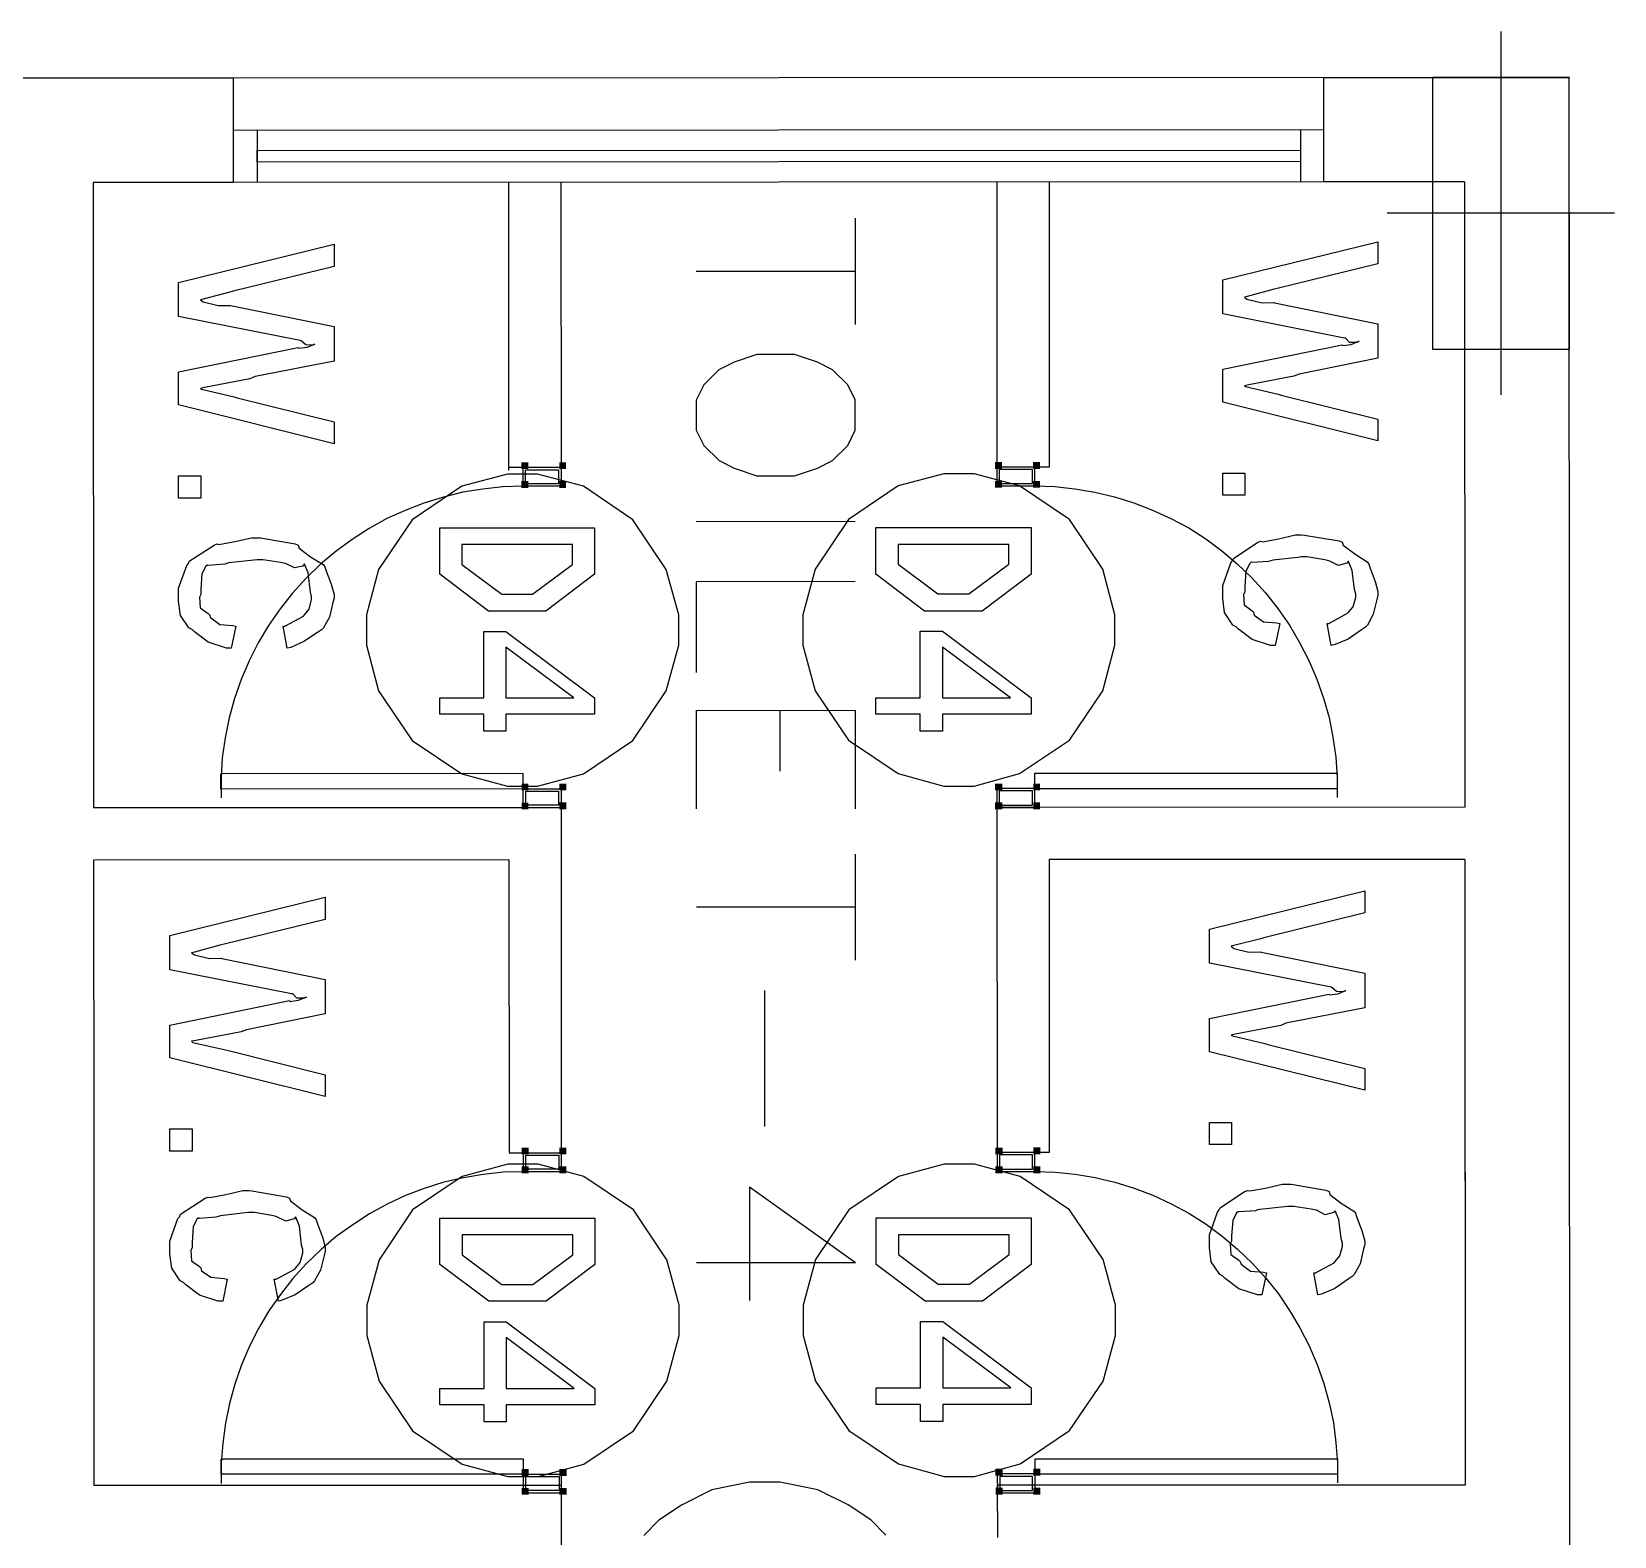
# Model space of a CAD drawing. Extents: x 0 to 23.4, y 0 to 16.5.
# Drawn here: x 15.608 to 16.523, y 14.192 to 15.062 of the extents above; entities that cross this region are included whole.
import ezdxf

# ---------------------------------------------------------------- set-up
doc = ezdxf.new("R2010")
doc.units = 0
doc.layers.get('0').update_dxf_attribs({"linetype": 'CONTINUOUS'})

msp = doc.modelspace()

# ---------------------------------------------------------------- linework, layer by layer
at = {"color": 0}
for points in [[(16.4574, 15.0618), (16.4575, 14.8518)], [(15.7251, 15.035), (15.5835, 15.0349)], [(16.3551, 15.0353), (15.7251, 15.035)], [(15.7251, 14.9746), (15.7251, 15.035)], [(16.3551, 15.0353), (16.4968, 15.0353)], [(16.3551, 14.9749), (16.3551, 15.0353)], [(16.4968, 15.0353), (16.4974, 13.7073)], [(16.3551, 15.005), (15.7251, 15.0047)], [(15.7386, 15.0047), (15.7386, 14.9746)], [(16.3417, 15.005), (16.3417, 14.9749)], [(15.7251, 14.9746), (15.6439, 14.9746)], [(15.6439, 14.9746), (15.644, 14.6131)], [(16.3551, 14.9749), (15.7251, 14.9746)], [(15.884, 14.9747), (15.884, 14.8081)], [(15.9142, 14.9747), (15.9143, 14.8081)], [(16.1661, 14.9747), (16.1662, 14.81)], [(16.1964, 14.9747), (16.1964, 14.81)], [(16.4365, 14.9749), (16.3551, 14.9749)], [(16.4365, 14.9749), (16.4367, 14.6135)], [(16.5231, 14.9568), (16.3918, 14.9568)], [(16.0843, 14.9539), (16.0843, 14.8926)], [(16.0843, 14.9232), (15.9925, 14.9232)], [(15.884, 14.81), (15.9143, 14.81)], [(15.8924, 14.799), (15.8924, 14.81)], [(15.8924, 14.799), (15.8924, 14.81)], [(15.8924, 14.81), (15.9143, 14.81)], [(15.8924, 14.81), (15.9143, 14.81)], [(15.9143, 14.81), (15.9143, 14.799)], [(15.9143, 14.81), (15.9143, 14.799)], [(16.1964, 14.81), (16.1662, 14.81)], [(16.1662, 14.81), (16.1662, 14.7992)], [(16.1662, 14.81), (16.1662, 14.7992)], [(16.1881, 14.81), (16.1662, 14.81)], [(16.1881, 14.81), (16.1662, 14.81)], [(16.1881, 14.7992), (16.1881, 14.81)], [(16.1881, 14.7992), (16.1881, 14.81)], [(15.8937, 14.8085), (15.9129, 14.8086)], [(15.8937, 14.8004), (15.8937, 14.8085)], [(15.9129, 14.8086), (15.9129, 14.8004)], [(16.1676, 14.8087), (16.1676, 14.8006)], [(16.1868, 14.8087), (16.1676, 14.8087)], [(16.1868, 14.8006), (16.1868, 14.8087)], [(15.8924, 14.799), (15.8807, 14.7986), (15.8692, 14.7974), (15.8576, 14.7956), (15.8463, 14.7928), (15.8351, 14.7893), (15.8243, 14.7851), (15.8137, 14.7803), (15.8035, 14.7746), (15.7936, 14.7683), (15.7843, 14.7615), (15.7753, 14.754), (15.7669, 14.7458), (15.7592, 14.7372), (15.7519, 14.7281), (15.7453, 14.7185), (15.7393, 14.7085), (15.734, 14.6981), (15.7294, 14.6874), (15.7256, 14.6764), (15.7225, 14.6651), (15.7201, 14.6537), (15.7185, 14.6421), (15.7178, 14.6306), (15.7178, 14.6189)], [(15.9143, 14.799), (15.8924, 14.799)], [(15.9143, 14.799), (15.8924, 14.799)], [(15.9129, 14.8004), (15.8937, 14.8004)], [(16.1662, 14.7992), (16.1881, 14.7992)], [(16.1662, 14.7992), (16.1881, 14.7992)], [(16.1676, 14.8006), (16.1868, 14.8006)], [(16.1881, 14.7992), (16.1997, 14.7988), (16.2112, 14.7976), (16.2228, 14.7957), (16.2342, 14.7929), (16.2453, 14.7894), (16.2562, 14.7853), (16.2668, 14.7804), (16.2771, 14.7749), (16.2869, 14.7686), (16.2962, 14.7617), (16.3051, 14.7542), (16.3136, 14.7461), (16.3214, 14.7375), (16.3286, 14.7283), (16.3353, 14.7188), (16.3412, 14.7088), (16.3465, 14.6983), (16.3511, 14.6876), (16.355, 14.6765), (16.3582, 14.6654), (16.3604, 14.654), (16.3621, 14.6424), (16.3629, 14.6308), (16.3629, 14.6192)], [(15.9925, 14.7787), (16.0843, 14.7789)], [(16.0843, 14.7439), (15.9925, 14.7438), (15.9925, 14.6914)], [(15.9925, 14.6694), (16.0844, 14.6696), (16.0844, 14.6126)], [(15.9925, 14.6694), (15.9925, 14.6126)], [(16.0407, 14.6694), (16.0407, 14.6344)], [(15.8925, 14.6329), (15.7176, 14.6328)], [(15.7176, 14.624), (15.7176, 14.6328)], [(15.8925, 14.6242), (15.8925, 14.6329)], [(16.1882, 14.6243), (16.1882, 14.6331)], [(16.1882, 14.6331), (16.3631, 14.6331)], [(16.3631, 14.6243), (16.3631, 14.6331)], [(15.8925, 14.6242), (15.7176, 14.624)], [(15.8925, 14.6132), (15.8925, 14.6242)], [(15.8925, 14.6132), (15.8925, 14.6242)], [(15.8925, 14.6242), (15.9143, 14.6242)], [(15.8925, 14.6242), (15.9143, 14.6242)], [(15.8939, 14.6146), (15.8939, 14.6228)], [(15.8939, 14.6228), (15.9129, 14.6228)], [(15.9129, 14.6228), (15.9129, 14.6146)], [(15.9143, 14.6242), (15.9143, 14.6132)], [(15.9143, 14.6242), (15.9143, 14.6132)], [(16.1662, 14.6243), (16.1662, 14.6133)], [(16.1662, 14.6243), (16.1662, 14.6133)], [(16.1882, 14.6243), (16.1662, 14.6243)], [(16.1882, 14.6243), (16.1662, 14.6243)], [(16.1676, 14.6229), (16.1676, 14.6147)], [(16.1868, 14.6229), (16.1676, 14.6229)], [(16.1868, 14.6147), (16.1868, 14.6229)], [(16.1882, 14.6243), (16.3631, 14.6243)], [(16.1882, 14.6133), (16.1882, 14.6243)], [(16.1882, 14.6133), (16.1882, 14.6243)], [(15.9143, 14.6132), (15.644, 14.6131)], [(15.9143, 14.6132), (15.8925, 14.6132)], [(15.9143, 14.6132), (15.8925, 14.6132)], [(15.9129, 14.6146), (15.8939, 14.6146)], [(15.9143, 14.6132), (15.9144, 14.4139)], [(16.4367, 14.6135), (16.1662, 14.6133)], [(16.1662, 14.6133), (16.1882, 14.6133)], [(16.1662, 14.6133), (16.1882, 14.6133)], [(16.1662, 14.6133), (16.1664, 14.4119)], [(16.1676, 14.6147), (16.1868, 14.6147)], [(15.8842, 14.5831), (15.644, 14.5829)], [(15.644, 14.5829), (15.6442, 14.4211)], [(15.8842, 14.5831), (15.8843, 14.4139)], [(16.0844, 14.5864), (16.0844, 14.5251)], [(16.4367, 14.5833), (16.1965, 14.5832)], [(16.1965, 14.5832), (16.1965, 14.4139)], [(16.4367, 14.5833), (16.4368, 14.2217)], [(16.4367, 14.5735), (16.4368, 14.2217)], [(16.0844, 14.5558), (15.9926, 14.5558)], [(16.0319, 14.5076), (16.0319, 14.4289)], [(15.6442, 14.4381), (15.6442, 14.2214)], [(15.8843, 14.4138), (15.9144, 14.4138)], [(15.8926, 14.4028), (15.8926, 14.4138)], [(15.8926, 14.4028), (15.8926, 14.4138)], [(15.8926, 14.4138), (15.9144, 14.4138)], [(15.8926, 14.4138), (15.9144, 14.4138)], [(15.8939, 14.4042), (15.8939, 14.4124)], [(15.8939, 14.4124), (15.9131, 14.4124)], [(15.9131, 14.4124), (15.9131, 14.4042)], [(15.9144, 14.4138), (15.9144, 14.4028)], [(15.9144, 14.4138), (15.9144, 14.4028)], [(16.1664, 14.4139), (16.1664, 14.4029)], [(16.1664, 14.4139), (16.1664, 14.4029)], [(16.1882, 14.4139), (16.1664, 14.4139)], [(16.1882, 14.4139), (16.1664, 14.4139)], [(16.1965, 14.4139), (16.1664, 14.4139)], [(16.1678, 14.4125), (16.1678, 14.4043)], [(16.1869, 14.4125), (16.1678, 14.4125)], [(16.1869, 14.4043), (16.1869, 14.4125)], [(16.1882, 14.4029), (16.1882, 14.4139)], [(16.1882, 14.4029), (16.1882, 14.4139)], [(15.8926, 14.4028), (15.881, 14.4025), (15.8693, 14.4013), (15.8579, 14.3993), (15.8465, 14.3967), (15.8353, 14.3932), (15.8244, 14.389), (15.8139, 14.384), (15.8036, 14.3785), (15.7939, 14.3722), (15.7844, 14.3653), (15.7756, 14.3578), (15.7671, 14.3497), (15.7593, 14.341), (15.7521, 14.3319), (15.7454, 14.3224), (15.7394, 14.3122), (15.7342, 14.3019), (15.7296, 14.2911), (15.7257, 14.2801), (15.7226, 14.2689), (15.7203, 14.2575), (15.7188, 14.246), (15.7179, 14.2343), (15.7179, 14.2226)], [(15.9144, 14.4028), (15.8926, 14.4028)], [(15.9144, 14.4028), (15.8926, 14.4028)], [(15.9131, 14.4042), (15.8939, 14.4042)], [(16.1664, 14.4029), (16.1882, 14.4029)], [(16.1664, 14.4029), (16.1882, 14.4029)], [(16.1678, 14.4043), (16.1869, 14.4043)], [(16.1882, 14.4029), (16.1999, 14.4025), (16.2115, 14.4014), (16.2231, 14.3994), (16.2344, 14.3968), (16.2456, 14.3933), (16.2564, 14.3892), (16.2669, 14.3843), (16.2772, 14.3788), (16.2871, 14.3725), (16.2964, 14.3656), (16.3053, 14.3581), (16.3137, 14.35), (16.3217, 14.3412), (16.3289, 14.3322), (16.3354, 14.3226), (16.3414, 14.3125), (16.3467, 14.3022), (16.3513, 14.2914), (16.3551, 14.2804), (16.3583, 14.2692), (16.3607, 14.2578), (16.3622, 14.2462), (16.3631, 14.2346), (16.3631, 14.2229)], [(16.0846, 14.3501), (16.0233, 14.3939), (16.0233, 14.3283)], [(16.0846, 14.3501), (15.9926, 14.3501)], [(15.8926, 14.2367), (15.7178, 14.2367)], [(15.7178, 14.2279), (15.7178, 14.2367)], [(15.8926, 14.2279), (15.8926, 14.2367)], [(16.1883, 14.2368), (16.3632, 14.2369)], [(16.1883, 14.2281), (16.1883, 14.2368)], [(16.3632, 14.2282), (16.3632, 14.2369)], [(15.8926, 14.2279), (15.7178, 14.2279)], [(15.8926, 14.2171), (15.8926, 14.2279)], [(15.8926, 14.2171), (15.8926, 14.2279)], [(15.8926, 14.2279), (15.9144, 14.2279)], [(15.8926, 14.2279), (15.9144, 14.2279)], [(15.894, 14.2185), (15.894, 14.2267)], [(15.894, 14.2267), (15.9132, 14.2267)], [(15.9132, 14.2267), (15.9132, 14.2185)], [(15.9144, 14.2279), (15.9144, 14.2171)], [(15.9144, 14.2279), (15.9144, 14.2171)], [(16.1664, 14.2281), (16.1665, 14.2172)], [(16.1664, 14.2281), (16.1665, 14.2172)], [(16.1883, 14.2281), (16.1664, 14.2281)], [(16.1883, 14.2281), (16.1664, 14.2281)], [(16.1679, 14.2267), (16.1679, 14.2185)], [(16.1869, 14.2267), (16.1679, 14.2267)], [(16.1869, 14.2185), (16.1869, 14.2267)], [(16.1883, 14.2281), (16.3632, 14.2282)], [(16.1883, 14.2172), (16.1883, 14.2281)], [(16.1883, 14.2172), (16.1883, 14.2281)], [(15.9144, 14.2215), (15.6442, 14.2214)], [(15.9144, 14.2171), (15.8926, 14.2171)], [(15.9144, 14.2171), (15.8926, 14.2171)], [(15.9132, 14.2185), (15.894, 14.2185)], [(15.9144, 14.2215), (15.9147, 13.707)], [(16.1021, 14.1928), (16.0933, 14.2015), (16.0803, 14.2103), (16.0628, 14.219), (16.0408, 14.2233), (16.0233, 14.2233), (16.0015, 14.2189), (15.984, 14.2101), (15.9708, 14.2014), (15.9621, 14.1926)], [(16.1664, 14.2217), (16.1665, 14.1914)], [(16.4368, 14.2217), (16.1664, 14.2217)], [(16.1665, 14.2172), (16.1883, 14.2172)], [(16.1665, 14.2172), (16.1883, 14.2172)], [(16.1679, 14.2185), (16.1869, 14.2185)]]:
    msp.add_lwpolyline(points, dxfattribs=at)
for points in [[(16.4181, 15.0354), (16.4968, 15.0356), (16.4969, 14.8781), (16.4182, 14.8781), (16.4181, 15.0354)], [(16.4181, 15.0354), (16.4968, 15.0356), (16.4969, 14.8781), (16.4182, 14.8781), (16.4181, 15.0354)], [(16.4969, 14.8781), (16.4182, 14.8781), (16.4181, 15.0354), (16.4968, 15.0356), (16.4969, 14.8781)], [(16.3417, 14.9933), (16.3417, 14.9867), (15.7386, 14.9864), (15.7386, 14.9931), (16.3417, 14.9933)], [(16.3417, 14.9933), (16.3417, 14.9867), (15.7386, 14.9864), (15.7386, 14.9931), (16.3417, 14.9933)], [(15.6933, 14.9168), (15.7831, 14.9389), (15.7831, 14.9261), (15.7249, 14.9118), (15.7229, 14.9112), (15.7075, 14.9072), (15.706, 14.9068), (15.7074, 14.9056), (15.7161, 14.9035), (15.7229, 14.9036), (15.7233, 14.9035), (15.7831, 14.8914), (15.7831, 14.8714), (15.7376, 14.8624), (15.7344, 14.8611), (15.7083, 14.8561), (15.706, 14.8556), (15.7065, 14.8551), (15.7253, 14.8507), (15.7272, 14.8501), (15.7831, 14.8362), (15.7831, 14.8236), (15.6933, 14.846), (15.6933, 14.8651), (15.7624, 14.8792), (15.7628, 14.8788), (15.7676, 14.8794), (15.7721, 14.8812), (15.7721, 14.8812), (15.7711, 14.8806), (15.7668, 14.8807), (15.7644, 14.8829), (15.7636, 14.8832), (15.6933, 14.8971), (15.6933, 14.9168)], [(16.2968, 14.9183), (16.3864, 14.9404), (16.3864, 14.9276), (16.3282, 14.9133), (16.3264, 14.9129), (16.3108, 14.9088), (16.3093, 14.9083), (16.3107, 14.9071), (16.3196, 14.905), (16.3262, 14.9053), (16.3267, 14.9051), (16.3864, 14.8929), (16.3864, 14.8731), (16.341, 14.8639), (16.3379, 14.8626), (16.3118, 14.8576), (16.3093, 14.8571), (16.31, 14.8567), (16.3288, 14.8522), (16.3306, 14.8517), (16.3864, 14.8378), (16.3864, 14.8253), (16.2968, 14.8476), (16.2968, 14.8667), (16.3658, 14.8808), (16.3661, 14.8803), (16.371, 14.881), (16.3754, 14.8828), (16.3756, 14.8828), (16.3744, 14.8822), (16.3701, 14.8822), (16.3678, 14.8846), (16.3671, 14.8847), (16.2968, 14.8986), (16.2968, 14.9183)], [(16.0843, 14.8489), (16.08, 14.8576), (16.0713, 14.8664), (16.0625, 14.8707), (16.0493, 14.8751), (16.0275, 14.8751), (16.0143, 14.8707), (16.0056, 14.8664), (15.9968, 14.8576), (15.9925, 14.8487), (15.9925, 14.8314), (15.9968, 14.8226), (16.0057, 14.8139), (16.0144, 14.8094), (16.0275, 14.8051), (16.0493, 14.8051), (16.0625, 14.8094), (16.0713, 14.8139), (16.08, 14.8226), (16.0843, 14.8314), (16.0843, 14.8489)], [(15.6933, 14.805), (15.7061, 14.805), (15.7061, 14.7922), (15.6933, 14.7922), (15.6933, 14.805)], [(15.9824, 14.7158), (15.9824, 14.7247), (15.9751, 14.751), (15.9558, 14.7797), (15.9272, 14.799), (15.9008, 14.8061), (15.8921, 14.8061), (15.8833, 14.8061), (15.8569, 14.799), (15.8283, 14.7797), (15.8089, 14.751), (15.8018, 14.7247), (15.8018, 14.7158), (15.8018, 14.7071), (15.8089, 14.6808), (15.8283, 14.6521), (15.8569, 14.6328), (15.8833, 14.6257), (15.8921, 14.6257), (15.9008, 14.6257), (15.9272, 14.6328), (15.9558, 14.6521), (15.9751, 14.6808), (15.9824, 14.7071), (15.9824, 14.7158)], [(16.2344, 14.716), (16.2344, 14.7247), (16.2274, 14.7511), (16.2081, 14.7799), (16.1793, 14.7992), (16.1531, 14.8063), (16.1443, 14.8063), (16.1356, 14.8063), (16.1092, 14.7992), (16.0804, 14.7799), (16.0611, 14.7511), (16.054, 14.7247), (16.054, 14.716), (16.054, 14.7072), (16.0611, 14.6808), (16.0804, 14.6522), (16.1092, 14.6329), (16.1356, 14.6257), (16.1443, 14.6257), (16.1531, 14.6257), (16.1793, 14.6329), (16.2081, 14.6522), (16.2274, 14.6808), (16.2344, 14.7072), (16.2344, 14.716)], [(16.2968, 14.8065), (16.3096, 14.8065), (16.3096, 14.7938), (16.2968, 14.7938), (16.2968, 14.8065)], [(15.8442, 14.775), (15.9337, 14.775), (15.9337, 14.7551), (15.9337, 14.7482), (15.9056, 14.7269), (15.8893, 14.7269), (15.8724, 14.7269), (15.8442, 14.7482), (15.8442, 14.754), (15.8442, 14.775)], [(16.0963, 14.7751), (16.186, 14.7751), (16.186, 14.7553), (16.186, 14.7483), (16.1578, 14.7269), (16.1414, 14.7269), (16.1244, 14.7269), (16.0963, 14.7483), (16.0963, 14.7542), (16.0963, 14.7751)], [(15.7264, 14.7182), (15.7237, 14.7054), (15.721, 14.7054), (15.7103, 14.7089), (15.7025, 14.7149), (15.7011, 14.7162), (15.6992, 14.7172), (15.6943, 14.7244), (15.6933, 14.7326), (15.6933, 14.7353), (15.6933, 14.7401), (15.6981, 14.7532), (15.699, 14.7544), (15.6994, 14.7557), (15.7138, 14.765), (15.7156, 14.7657), (15.7165, 14.7654), (15.7257, 14.7671), (15.7354, 14.7693), (15.7387, 14.7693), (15.7407, 14.7693), (15.7607, 14.7658), (15.7624, 14.765), (15.7629, 14.7633), (15.7696, 14.7583), (15.7769, 14.7538), (15.7778, 14.7525), (15.7785, 14.7501), (15.7815, 14.7425), (15.7831, 14.7364), (15.7831, 14.7344), (15.7825, 14.7319), (15.7804, 14.7233), (15.7771, 14.7172), (15.7758, 14.716), (15.7736, 14.7144), (15.7657, 14.7092), (15.7582, 14.7058), (15.7561, 14.7054), (15.7538, 14.7182), (15.7547, 14.7181), (15.7654, 14.724), (15.7661, 14.7247), (15.7661, 14.7247), (15.7687, 14.7279), (15.7701, 14.7335), (15.7701, 14.7353), (15.7696, 14.7379), (15.7681, 14.7489), (15.766, 14.754), (15.7658, 14.754), (15.7651, 14.7529), (15.7603, 14.7518), (15.7551, 14.7543), (15.7539, 14.7546), (15.7522, 14.755), (15.7421, 14.7565), (15.7387, 14.7565), (15.7367, 14.7564), (15.7224, 14.7547), (15.7211, 14.7544), (15.7199, 14.754), (15.7104, 14.7533), (15.7099, 14.7535), (15.709, 14.7528), (15.7067, 14.7485), (15.7061, 14.7394), (15.7061, 14.7364), (15.7054, 14.7349), (15.7058, 14.7287), (15.7103, 14.7254), (15.7111, 14.7247), (15.7117, 14.7231), (15.7171, 14.7192), (15.7247, 14.7185), (15.7264, 14.7182)], [(15.8569, 14.7653), (15.8569, 14.7544), (15.8569, 14.7538), (15.88, 14.7367), (15.8894, 14.7367), (15.8979, 14.7367), (15.921, 14.7538), (15.921, 14.7547), (15.921, 14.7653), (15.8569, 14.7653)], [(16.1092, 14.7654), (16.1092, 14.7546), (16.1092, 14.7539), (16.1321, 14.7368), (16.1417, 14.7368), (16.1501, 14.7368), (16.1731, 14.7539), (16.1731, 14.7547), (16.1731, 14.7654), (16.1092, 14.7654)], [(16.3297, 14.7197), (16.3271, 14.7069), (16.3244, 14.7069), (16.3137, 14.7104), (16.3058, 14.7165), (16.3046, 14.7178), (16.3026, 14.7188), (16.2978, 14.7261), (16.2968, 14.7342), (16.2968, 14.7368), (16.2968, 14.7417), (16.3014, 14.7547), (16.3024, 14.756), (16.3029, 14.7572), (16.3171, 14.7667), (16.3189, 14.7672), (16.32, 14.7669), (16.329, 14.7686), (16.3388, 14.771), (16.3421, 14.771), (16.344, 14.7708), (16.364, 14.7674), (16.3658, 14.7667), (16.3663, 14.765), (16.3731, 14.7599), (16.3803, 14.7554), (16.3812, 14.754), (16.3819, 14.7517), (16.3849, 14.744), (16.3864, 14.7381), (16.3864, 14.736), (16.3858, 14.7335), (16.3838, 14.725), (16.3804, 14.7188), (16.3792, 14.7175), (16.3769, 14.716), (16.3692, 14.7107), (16.3617, 14.7075), (16.3594, 14.7069), (16.3571, 14.7197), (16.3581, 14.7197), (16.3688, 14.7256), (16.3694, 14.7263), (16.3694, 14.7263), (16.3721, 14.7294), (16.3736, 14.735), (16.3736, 14.7368), (16.3729, 14.7394), (16.3715, 14.7504), (16.3694, 14.7556), (16.3693, 14.7556), (16.3685, 14.7546), (16.3636, 14.7533), (16.3586, 14.7558), (16.3574, 14.7562), (16.3557, 14.7565), (16.3454, 14.7582), (16.3421, 14.7582), (16.3401, 14.7579), (16.3258, 14.7564), (16.3246, 14.756), (16.3232, 14.7556), (16.3139, 14.7549), (16.3132, 14.7551), (16.3124, 14.7543), (16.3101, 14.75), (16.3096, 14.741), (16.3096, 14.7379), (16.3087, 14.7365), (16.3092, 14.7304), (16.3137, 14.7271), (16.3146, 14.7263), (16.315, 14.7246), (16.3204, 14.7207), (16.3281, 14.72), (16.3297, 14.7197)], [(15.8442, 14.6767), (15.8697, 14.6767), (15.8697, 14.7151), (15.8825, 14.7151), (15.9337, 14.6767), (15.9337, 14.6672), (15.8825, 14.6672), (15.8825, 14.6574), (15.8697, 14.6574), (15.8697, 14.6672), (15.8442, 14.6672), (15.8442, 14.6767)], [(16.0963, 14.6768), (16.1219, 14.6768), (16.1219, 14.7153), (16.1347, 14.7153), (16.186, 14.6768), (16.186, 14.6672), (16.1347, 14.6672), (16.1347, 14.6575), (16.1219, 14.6575), (16.1219, 14.6672), (16.0963, 14.6672), (16.0963, 14.6768)], [(15.8825, 14.6767), (15.9218, 14.6767), (15.8825, 14.706), (15.8825, 14.6767)], [(16.1347, 14.6768), (16.174, 14.6768), (16.1347, 14.7061), (16.1347, 14.6768)], [(16.2892, 14.5431), (16.3788, 14.5651), (16.3788, 14.5524), (16.3206, 14.5381), (16.3187, 14.5375), (16.3032, 14.5335), (16.3017, 14.5331), (16.3031, 14.5318), (16.3119, 14.5297), (16.3186, 14.5299), (16.319, 14.5297), (16.3788, 14.5176), (16.3788, 14.4976), (16.3333, 14.4886), (16.3303, 14.4874), (16.304, 14.4824), (16.3017, 14.4818), (16.3024, 14.4814), (16.3211, 14.4769), (16.3229, 14.4764), (16.3788, 14.4625), (16.3788, 14.4499), (16.2892, 14.4722), (16.2892, 14.4914), (16.3582, 14.5054), (16.3585, 14.505), (16.3633, 14.5057), (16.3678, 14.5075), (16.3679, 14.5075), (16.3668, 14.5068), (16.3625, 14.5069), (16.3601, 14.5092), (16.3594, 14.5094), (16.2892, 14.5233), (16.2892, 14.5431)], [(15.6883, 14.5393), (15.7779, 14.5615), (15.7779, 14.5486), (15.7197, 14.5343), (15.7179, 14.5339), (15.7024, 14.5297), (15.7008, 14.5293), (15.7024, 14.5281), (15.7111, 14.526), (15.7178, 14.5263), (15.7182, 14.5261), (15.7779, 14.5139), (15.7779, 14.494), (15.7326, 14.4849), (15.7294, 14.4836), (15.7033, 14.4786), (15.7008, 14.4782), (15.7015, 14.4776), (15.7203, 14.4732), (15.7222, 14.4728), (15.7779, 14.4589), (15.7779, 14.4463), (15.6883, 14.4686), (15.6883, 14.4876), (15.7574, 14.5018), (15.7576, 14.5012), (15.7626, 14.5019), (15.7669, 14.5038), (15.7671, 14.5038), (15.766, 14.5032), (15.7617, 14.5032), (15.7593, 14.5056), (15.7586, 14.5057), (15.6883, 14.5196), (15.6883, 14.5393)], [(15.6883, 14.4276), (15.7011, 14.4276), (15.7011, 14.4147), (15.6883, 14.4147), (15.6883, 14.4276)], [(16.2892, 14.4313), (16.3019, 14.4313), (16.3019, 14.4185), (16.2892, 14.4185), (16.2892, 14.4313)], [(15.9825, 14.3168), (15.9825, 14.3257), (15.9754, 14.3519), (15.9561, 14.3807), (15.9274, 14.4), (15.901, 14.4071), (15.8922, 14.4071), (15.8835, 14.4071), (15.8571, 14.4), (15.8285, 14.3807), (15.8092, 14.3519), (15.8021, 14.3257), (15.8021, 14.3168), (15.8021, 14.3081), (15.8092, 14.2818), (15.8285, 14.2531), (15.8571, 14.2337), (15.8835, 14.2267), (15.8922, 14.2267), (15.901, 14.2267), (15.9274, 14.2337), (15.9561, 14.2531), (15.9754, 14.2818), (15.9825, 14.3081), (15.9825, 14.3168)], [(16.2347, 14.3169), (16.2347, 14.3257), (16.2276, 14.3521), (16.2082, 14.3808), (16.1796, 14.4001), (16.1532, 14.4072), (16.1444, 14.4072), (16.1357, 14.4072), (16.1093, 14.4001), (16.0806, 14.3808), (16.0613, 14.3521), (16.0543, 14.3257), (16.0543, 14.3169), (16.0543, 14.3082), (16.0613, 14.2818), (16.0806, 14.2532), (16.1093, 14.2339), (16.1357, 14.2267), (16.1444, 14.2267), (16.1532, 14.2267), (16.1796, 14.2339), (16.2082, 14.2532), (16.2276, 14.2818), (16.2347, 14.3082), (16.2347, 14.3169)], [(15.7213, 14.3407), (15.7188, 14.3279), (15.716, 14.3279), (15.7053, 14.3314), (15.6974, 14.3375), (15.6961, 14.3388), (15.6942, 14.3397), (15.6893, 14.3471), (15.6883, 14.3551), (15.6883, 14.3579), (15.6883, 14.3626), (15.6929, 14.3757), (15.6939, 14.3769), (15.6944, 14.3782), (15.7086, 14.3876), (15.7104, 14.3882), (15.7115, 14.3879), (15.7206, 14.3896), (15.7304, 14.3919), (15.7336, 14.3919), (15.7356, 14.3918), (15.7557, 14.3883), (15.7574, 14.3876), (15.7579, 14.386), (15.7646, 14.3808), (15.7718, 14.3764), (15.7728, 14.375), (15.7735, 14.3726), (15.7765, 14.365), (15.7779, 14.359), (15.7779, 14.3569), (15.7774, 14.3544), (15.7753, 14.346), (15.7719, 14.3397), (15.7708, 14.3386), (15.7685, 14.3371), (15.7607, 14.3317), (15.7532, 14.3285), (15.751, 14.3279), (15.7486, 14.3407), (15.7496, 14.3407), (15.7604, 14.3465), (15.761, 14.3472), (15.761, 14.3472), (15.7636, 14.3504), (15.7651, 14.356), (15.7651, 14.3579), (15.7644, 14.3604), (15.7631, 14.3714), (15.761, 14.3765), (15.7608, 14.3765), (15.76, 14.3756), (15.7553, 14.3743), (15.7501, 14.3768), (15.7489, 14.3772), (15.7472, 14.3775), (15.7371, 14.3792), (15.7336, 14.3792), (15.7317, 14.379), (15.7174, 14.3774), (15.7161, 14.3769), (15.7147, 14.3765), (15.7054, 14.3758), (15.7049, 14.3761), (15.7039, 14.3753), (15.7017, 14.371), (15.7011, 14.3619), (15.7011, 14.3589), (15.7003, 14.3575), (15.7007, 14.3514), (15.7053, 14.3481), (15.7061, 14.3472), (15.7065, 14.3456), (15.7119, 14.3418), (15.7196, 14.341), (15.7213, 14.3407)], [(16.3221, 14.3444), (16.3194, 14.3317), (16.3168, 14.3317), (16.3061, 14.3351), (16.2982, 14.3411), (16.2969, 14.3425), (16.295, 14.3435), (16.2901, 14.3507), (16.2892, 14.3589), (16.2892, 14.3615), (16.2892, 14.3664), (16.2938, 14.3794), (16.2947, 14.3807), (16.2953, 14.3819), (16.3094, 14.3913), (16.3113, 14.3919), (16.3124, 14.3917), (16.3214, 14.3933), (16.3311, 14.3956), (16.3344, 14.3956), (16.3364, 14.3956), (16.3564, 14.3921), (16.3582, 14.3913), (16.3586, 14.3896), (16.3653, 14.3846), (16.3726, 14.38), (16.3735, 14.3788), (16.3743, 14.3764), (16.3772, 14.3688), (16.3788, 14.3626), (16.3788, 14.3607), (16.3782, 14.3582), (16.3761, 14.3496), (16.3728, 14.3435), (16.3715, 14.3422), (16.3693, 14.3407), (16.3615, 14.3354), (16.3539, 14.3321), (16.3518, 14.3317), (16.3494, 14.3444), (16.3504, 14.3443), (16.3611, 14.3501), (16.3618, 14.351), (16.3618, 14.351), (16.3644, 14.3542), (16.366, 14.3597), (16.366, 14.3615), (16.3653, 14.3642), (16.3639, 14.3751), (16.3618, 14.3803), (16.3617, 14.3803), (16.3608, 14.3792), (16.356, 14.3779), (16.351, 14.3806), (16.3497, 14.3808), (16.3479, 14.3812), (16.3378, 14.3828), (16.3344, 14.3828), (16.3325, 14.3826), (16.3182, 14.381), (16.3169, 14.3807), (16.3156, 14.3803), (16.3063, 14.3796), (16.3056, 14.3797), (16.3047, 14.379), (16.3025, 14.3747), (16.3019, 14.3657), (16.3019, 14.3626), (16.3011, 14.3611), (16.3015, 14.355), (16.3061, 14.3517), (16.3069, 14.351), (16.3074, 14.3493), (16.3128, 14.3454), (16.3204, 14.3447), (16.3221, 14.3444)], [(15.8443, 14.376), (15.9339, 14.376), (15.9339, 14.3561), (15.9339, 14.3492), (15.9057, 14.3279), (15.8894, 14.3279), (15.8725, 14.3279), (15.8443, 14.3492), (15.8443, 14.355), (15.8443, 14.376)], [(16.0965, 14.3761), (16.1861, 14.3761), (16.1861, 14.3561), (16.1861, 14.3492), (16.1579, 14.3279), (16.1417, 14.3279), (16.1247, 14.3279), (16.0965, 14.3492), (16.0965, 14.3551), (16.0965, 14.3761)], [(15.8571, 14.3663), (15.8571, 14.3554), (15.8571, 14.3547), (15.8801, 14.3376), (15.8896, 14.3376), (15.8981, 14.3376), (15.9211, 14.3547), (15.9211, 14.3557), (15.9211, 14.3663), (15.8571, 14.3663)], [(16.1093, 14.3664), (16.1093, 14.3556), (16.1093, 14.3549), (16.1322, 14.3378), (16.1418, 14.3378), (16.1503, 14.3378), (16.1733, 14.3549), (16.1733, 14.3557), (16.1733, 14.3664), (16.1093, 14.3664)], [(15.8443, 14.2776), (15.8699, 14.2776), (15.8699, 14.3161), (15.8826, 14.3161), (15.9339, 14.2776), (15.9339, 14.2681), (15.8826, 14.2681), (15.8826, 14.2583), (15.8699, 14.2583), (15.8699, 14.2681), (15.8443, 14.2681), (15.8443, 14.2776)], [(16.0965, 14.2778), (16.1221, 14.2778), (16.1221, 14.3163), (16.1349, 14.3163), (16.1861, 14.2778), (16.1861, 14.2682), (16.1349, 14.2682), (16.1349, 14.2585), (16.1221, 14.2585), (16.1221, 14.2682), (16.0965, 14.2682), (16.0965, 14.2778)], [(15.8826, 14.2776), (15.9219, 14.2776), (15.8826, 14.3069), (15.8826, 14.2776)], [(16.1349, 14.2778), (16.1742, 14.2778), (16.1349, 14.3071), (16.1349, 14.2778)]]:
    msp.add_lwpolyline(points, close=True, dxfattribs=at)
at = {"color": 0, "const_width": 0.002}
for points in [[(15.8924, 14.81), (15.8944, 14.81), (15.8944, 14.8119), (15.8924, 14.8119), (15.8924, 14.81)], [(15.8924, 14.81), (15.8944, 14.81), (15.8944, 14.8119), (15.8924, 14.8119), (15.8924, 14.81)], [(15.9143, 14.81), (15.9162, 14.81), (15.9162, 14.8119), (15.9143, 14.8119), (15.9143, 14.81)], [(15.9143, 14.81), (15.9162, 14.81), (15.9162, 14.8119), (15.9143, 14.8119), (15.9143, 14.81)], [(16.1662, 14.81), (16.1682, 14.81), (16.1682, 14.8121), (16.1662, 14.8121), (16.1662, 14.81)], [(16.1662, 14.81), (16.1682, 14.81), (16.1682, 14.8121), (16.1662, 14.8121), (16.1662, 14.81)], [(16.1881, 14.81), (16.1901, 14.81), (16.1901, 14.8121), (16.1881, 14.8121), (16.1881, 14.81)], [(16.1881, 14.81), (16.1901, 14.81), (16.1901, 14.8121), (16.1881, 14.8121), (16.1881, 14.81)], [(15.8924, 14.799), (15.8944, 14.799), (15.8944, 14.801), (15.8924, 14.801), (15.8924, 14.799)], [(15.8924, 14.799), (15.8944, 14.799), (15.8944, 14.801), (15.8924, 14.801), (15.8924, 14.799)], [(15.9143, 14.799), (15.9162, 14.799), (15.9162, 14.801), (15.9143, 14.801), (15.9143, 14.799)], [(15.9143, 14.799), (15.9162, 14.799), (15.9162, 14.801), (15.9143, 14.801), (15.9143, 14.799)], [(16.1662, 14.7992), (16.1682, 14.7992), (16.1682, 14.8011), (16.1662, 14.8011), (16.1662, 14.7992)], [(16.1662, 14.7992), (16.1682, 14.7992), (16.1682, 14.8011), (16.1662, 14.8011), (16.1662, 14.7992)], [(16.1881, 14.7992), (16.1901, 14.7992), (16.1901, 14.8011), (16.1881, 14.8011), (16.1881, 14.7992)], [(16.1881, 14.7992), (16.1901, 14.7992), (16.1901, 14.8011), (16.1881, 14.8011), (16.1881, 14.7992)], [(15.8925, 14.6242), (15.8944, 14.6242), (15.8944, 14.6261), (15.8925, 14.6261), (15.8925, 14.6242)], [(15.8925, 14.6242), (15.8944, 14.6242), (15.8944, 14.6261), (15.8925, 14.6261), (15.8925, 14.6242)], [(15.9143, 14.6242), (15.9164, 14.6242), (15.9164, 14.6261), (15.9143, 14.6261), (15.9143, 14.6242)], [(15.9143, 14.6242), (15.9164, 14.6242), (15.9164, 14.6261), (15.9143, 14.6261), (15.9143, 14.6242)], [(16.1662, 14.6243), (16.1683, 14.6243), (16.1683, 14.6262), (16.1662, 14.6262), (16.1662, 14.6243)], [(16.1662, 14.6243), (16.1683, 14.6243), (16.1683, 14.6262), (16.1662, 14.6262), (16.1662, 14.6243)], [(16.1882, 14.6243), (16.1901, 14.6243), (16.1901, 14.6262), (16.1882, 14.6262), (16.1882, 14.6243)], [(16.1882, 14.6243), (16.1901, 14.6243), (16.1901, 14.6262), (16.1882, 14.6262), (16.1882, 14.6243)], [(15.8925, 14.6132), (15.8944, 14.6132), (15.8944, 14.6151), (15.8925, 14.6151), (15.8925, 14.6132)], [(15.8925, 14.6132), (15.8944, 14.6132), (15.8944, 14.6151), (15.8925, 14.6151), (15.8925, 14.6132)], [(15.9143, 14.6132), (15.9164, 14.6132), (15.9164, 14.6153), (15.9143, 14.6153), (15.9143, 14.6132)], [(15.9143, 14.6132), (15.9164, 14.6132), (15.9164, 14.6153), (15.9143, 14.6153), (15.9143, 14.6132)], [(16.1662, 14.6133), (16.1683, 14.6133), (16.1683, 14.6153), (16.1662, 14.6153), (16.1662, 14.6133)], [(16.1662, 14.6133), (16.1683, 14.6133), (16.1683, 14.6153), (16.1662, 14.6153), (16.1662, 14.6133)], [(16.1882, 14.6133), (16.1901, 14.6133), (16.1901, 14.6153), (16.1882, 14.6153), (16.1882, 14.6133)], [(16.1882, 14.6133), (16.1901, 14.6133), (16.1901, 14.6153), (16.1882, 14.6153), (16.1882, 14.6133)], [(15.8926, 14.4138), (15.8946, 14.4138), (15.8946, 14.4157), (15.8926, 14.4157), (15.8926, 14.4138)], [(15.8926, 14.4138), (15.8946, 14.4138), (15.8946, 14.4157), (15.8926, 14.4157), (15.8926, 14.4138)], [(15.9144, 14.4138), (15.9164, 14.4138), (15.9164, 14.4157), (15.9144, 14.4157), (15.9144, 14.4138)], [(15.9144, 14.4138), (15.9164, 14.4138), (15.9164, 14.4157), (15.9144, 14.4157), (15.9144, 14.4138)], [(16.1664, 14.4139), (16.1685, 14.4139), (16.1685, 14.4158), (16.1664, 14.4158), (16.1664, 14.4139)], [(16.1664, 14.4139), (16.1685, 14.4139), (16.1685, 14.4158), (16.1664, 14.4158), (16.1664, 14.4139)], [(16.1882, 14.4139), (16.1903, 14.4139), (16.1903, 14.416), (16.1882, 14.416), (16.1882, 14.4139)], [(16.1882, 14.4139), (16.1903, 14.4139), (16.1903, 14.416), (16.1882, 14.416), (16.1882, 14.4139)], [(15.8926, 14.4028), (15.8946, 14.4028), (15.8946, 14.4049), (15.8926, 14.4049), (15.8926, 14.4028)], [(15.8926, 14.4028), (15.8946, 14.4028), (15.8946, 14.4049), (15.8926, 14.4049), (15.8926, 14.4028)], [(15.9144, 14.4028), (15.9164, 14.4028), (15.9164, 14.4049), (15.9144, 14.4049), (15.9144, 14.4028)], [(15.9144, 14.4028), (15.9164, 14.4028), (15.9164, 14.4049), (15.9144, 14.4049), (15.9144, 14.4028)], [(16.1664, 14.4029), (16.1685, 14.4029), (16.1685, 14.405), (16.1664, 14.405), (16.1664, 14.4029)], [(16.1664, 14.4029), (16.1685, 14.4029), (16.1685, 14.405), (16.1664, 14.405), (16.1664, 14.4029)], [(16.1882, 14.4029), (16.1903, 14.4029), (16.1903, 14.405), (16.1882, 14.405), (16.1882, 14.4029)], [(16.1882, 14.4029), (16.1903, 14.4029), (16.1903, 14.405), (16.1882, 14.405), (16.1882, 14.4029)], [(15.8926, 14.2279), (15.8946, 14.2279), (15.8946, 14.23), (15.8926, 14.23), (15.8926, 14.2279)], [(15.8926, 14.2279), (15.8946, 14.2279), (15.8946, 14.23), (15.8926, 14.23), (15.8926, 14.2279)], [(15.9144, 14.2279), (15.9165, 14.2279), (15.9165, 14.23), (15.9144, 14.23), (15.9144, 14.2279)], [(15.9144, 14.2279), (15.9165, 14.2279), (15.9165, 14.23), (15.9144, 14.23), (15.9144, 14.2279)], [(16.1664, 14.2281), (16.1685, 14.2281), (16.1685, 14.2301), (16.1664, 14.2301), (16.1664, 14.2281)], [(16.1664, 14.2281), (16.1685, 14.2281), (16.1685, 14.2301), (16.1664, 14.2301), (16.1664, 14.2281)], [(16.1883, 14.2281), (16.1903, 14.2281), (16.1903, 14.2301), (16.1883, 14.2301), (16.1883, 14.2281)], [(16.1883, 14.2281), (16.1903, 14.2281), (16.1903, 14.2301), (16.1883, 14.2301), (16.1883, 14.2281)], [(15.8926, 14.2171), (15.8946, 14.2171), (15.8946, 14.219), (15.8926, 14.219), (15.8926, 14.2171)], [(15.8926, 14.2171), (15.8946, 14.2171), (15.8946, 14.219), (15.8926, 14.219), (15.8926, 14.2171)], [(15.9144, 14.2171), (15.9165, 14.2171), (15.9165, 14.219), (15.9144, 14.219), (15.9144, 14.2171)], [(15.9144, 14.2171), (15.9165, 14.2171), (15.9165, 14.219), (15.9144, 14.219), (15.9144, 14.2171)], [(16.1665, 14.2172), (16.1685, 14.2172), (16.1685, 14.2192), (16.1665, 14.2192), (16.1665, 14.2172)], [(16.1665, 14.2172), (16.1685, 14.2172), (16.1685, 14.2192), (16.1665, 14.2192), (16.1665, 14.2172)], [(16.1883, 14.2172), (16.1903, 14.2172), (16.1903, 14.2192), (16.1883, 14.2192), (16.1883, 14.2172)], [(16.1883, 14.2172), (16.1903, 14.2172), (16.1903, 14.2192), (16.1883, 14.2192), (16.1883, 14.2172)]]:
    msp.add_lwpolyline(points, close=True, dxfattribs=at)

doc.saveas('drawing.dxf')
